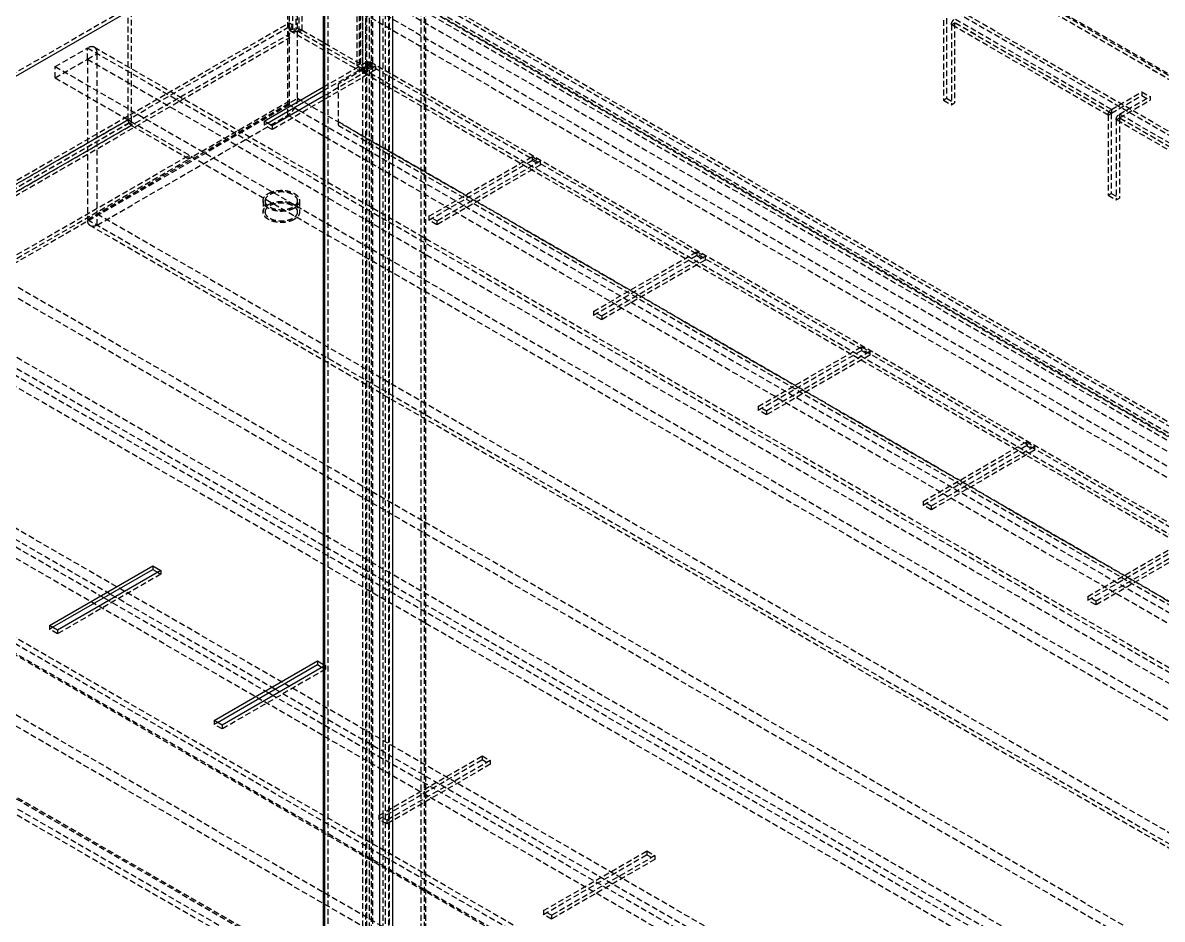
# Model space of a CAD drawing. Header units: millimetres. Extents: x 10653 to 40244, y 19163 to 29561.
# Drawn here: x 20284.8 to 20534.3, y 28958.1 to 29154.4 of the extents above; entities that cross this region are included whole.
import ezdxf

# ---------------------------------------------------------------- set-up
doc = ezdxf.new("R2010")
doc.units = ezdxf.units.MM
doc.linetypes.add('HIDDEN', pattern=[1.905, 1.27, -0.635])
doc.layers.add('02___PRT_ALL_AXES', color=7, linetype='Continuous')
doc.layers.add('DEFAULT_2', color=8, linetype='HIDDEN')

msp = doc.modelspace()

# ---------------------------------------------------------------- linework, layer by layer
at = {"color": 3, "linetype": 'Continuous'}
for p, q in [((20350.649, 28846.606), (20350.649, 29214.032)), ((20350.949, 28846.187), (20350.949, 29213.613)), ((20362.952, 28839.257), (20362.952, 29206.683)), ((20365.78, 28839.257), (20365.78, 29206.683)), ((20342.699, 29177.021), (20070.703, 29019.985)), ((20337.635, 29132.865), (20350.649, 29140.378)), ((20350.649, 29138.337), (20339.403, 29131.845)), ((20339.403, 29131.845), (20337.635, 29132.865)), ((20290.614, 29022.435), (20313.241, 29035.499)), ((20313.241, 29035.499), (20315.009, 29034.479)), ((20315.009, 29034.479), (20292.381, 29021.415)), ((20292.381, 29021.415), (20290.614, 29022.435)), ((20326.676, 29001.615), (20349.304, 29014.679)), ((20349.304, 29014.679), (20350.649, 29013.902)), ((20350.649, 29013.414), (20328.444, 29000.595)), ((20328.444, 29000.595), (20326.676, 29001.615))]:
    msp.add_line(p, q, dxfattribs=at)
at = {"color": 7, "linetype": 'Continuous'}
for p, q in [((20338.343, 29132.457), (20350.649, 29139.562)), ((20344.211, 29135.845), (20345.271, 29135.232)), ((20291.321, 29022.027), (20313.241, 29034.683)), ((20313.241, 29035.499), (20313.241, 29034.683)), ((20313.241, 29034.683), (20314.302, 29034.07)), ((20303.553, 29027.865), (20302.492, 29028.477)), ((20304.967, 29028.681), (20303.906, 29029.293)), ((20349.304, 29014.679), (20349.304, 29013.862)), ((20327.383, 29001.207), (20349.304, 29013.862)), ((20349.304, 29013.862), (20350.364, 29013.25)), ((20339.615, 29007.044), (20338.555, 29007.657)), ((20341.03, 29007.861), (20339.969, 29008.473))]:
    msp.add_line(p, q, dxfattribs=at)
at = {"layer": '02___PRT_ALL_AXES', "color": 8, "linetype": 'HIDDEN'}
for p, q in [((20337.883, 29115.432), (20337.883, 29112.983)), ((20344.883, 29115.432), (20344.883, 29112.983))]:
    msp.add_line(p, q, dxfattribs=at)
for points, knots in [([(20337.883, 29115.433), (20337.883, 29115.566), (20337.932, 29115.844), (20338.143, 29116.231), (20338.476, 29116.581), (20338.754, 29116.773), (20338.908, 29116.861)], [0, 0, 0, 0, 0.2177702, 0.4509547, 0.7101966, 1, 1, 1, 1]), ([(20338.908, 29116.861), (20339.167, 29117.011), (20339.754, 29117.253), (20340.71, 29117.444), (20341.721, 29117.472), (20342.705, 29117.334), (20343.582, 29117.041), (20344.285, 29116.612), (20344.761, 29116.071), (20344.883, 29115.634), (20344.883, 29115.432)], [0, 0, 0, 0, 0.1288259, 0.2705714, 0.4178895, 0.5623939, 0.6962099, 0.8135992, 0.9130675, 1, 1, 1, 1]), ([(20343.858, 29114.004), (20343.599, 29113.854), (20343.012, 29113.612), (20342.056, 29113.421), (20341.045, 29113.393), (20340.061, 29113.531), (20339.184, 29113.824), (20338.481, 29114.252), (20338.005, 29114.794), (20337.883, 29115.231), (20337.883, 29115.433)], [0, 0, 0, 0, 0.1288259, 0.2705714, 0.4178895, 0.5623939, 0.6962099, 0.8135992, 0.9130675, 1, 1, 1, 1]), ([(20337.883, 29112.983), (20337.883, 29113.116), (20337.932, 29113.394), (20338.143, 29113.781), (20338.476, 29114.131), (20338.754, 29114.323), (20338.908, 29114.412)], [0, 0, 0, 0, 0.2177702, 0.4509547, 0.7101966, 1, 1, 1, 1]), ([(20338.908, 29114.412), (20339.167, 29114.561), (20339.754, 29114.803), (20340.71, 29114.995), (20341.721, 29115.023), (20342.705, 29114.884), (20343.582, 29114.591), (20344.285, 29114.163), (20344.761, 29113.621), (20344.883, 29113.185), (20344.883, 29112.983)], [0, 0, 0, 0, 0.1288259, 0.2705714, 0.4178895, 0.5623939, 0.6962099, 0.8135992, 0.9130675, 1, 1, 1, 1]), ([(20344.883, 29115.432), (20344.883, 29115.299), (20344.834, 29115.021), (20344.623, 29114.634), (20344.29, 29114.284), (20344.011, 29114.092), (20343.858, 29114.004)], [0, 0, 0, 0, 0.2177702, 0.4509547, 0.7101966, 1, 1, 1, 1]), ([(20343.858, 29111.554), (20343.599, 29111.404), (20343.012, 29111.162), (20342.056, 29110.971), (20341.045, 29110.943), (20340.061, 29111.081), (20339.184, 29111.375), (20338.481, 29111.803), (20338.005, 29112.344), (20337.883, 29112.781), (20337.883, 29112.983)], [0, 0, 0, 0, 0.1288259, 0.2705714, 0.4178895, 0.5623939, 0.6962099, 0.8135992, 0.9130675, 1, 1, 1, 1]), ([(20344.883, 29112.983), (20344.883, 29112.849), (20344.834, 29112.572), (20344.623, 29112.185), (20344.29, 29111.835), (20344.011, 29111.643), (20343.858, 29111.554)], [0, 0, 0, 0, 0.2177702, 0.4509547, 0.7101966, 1, 1, 1, 1])]:
    msp.add_open_spline(points, degree=3, knots=knots, dxfattribs=at)
at = {"layer": 'DEFAULT_2', "color": 8, "linetype": 'HIDDEN'}
for p, q in [((20344.565, 29561.038), (20344.565, 29152.787)), ((20345.979, 29152.787), (20345.979, 29561.038)), ((20345.272, 29152.378), (20345.272, 29560.629)), ((20343.858, 29556.163), (20343.858, 29152.378)), ((20358, 29145.03), (20358, 29553.281)), ((20358.707, 29145.438), (20358.707, 29552.873)), ((20359.12, 29552.634), (20359.12, 29144.383)), ((20359.142, 29552.634), (20359.142, 29144.383)), ((20359.204, 28851.79), (20359.202, 29552.669)), ((20343.15, 29152.787), (20343.151, 29543.892)), ((20645.44, 29078.68), (20356.221, 29245.657)), ((20645.437, 29078.688), (20356.229, 29245.658)), ((20358.413, 29245.552), (20358.413, 29143.975)), ((20359.849, 29244.722), (20359.849, 29143.975)), ((20645.44, 29066.446), (20356.232, 29233.416)), ((20646.147, 29066.854), (20356.939, 29233.825)), ((20646.147, 29079.089), (20381.319, 29231.984)), ((20645.937, 29079.554), (20381.616, 29232.156)), ((20361.033, 29215.95), (20361.033, 28851.79)), ((20361.326, 29215.542), (20361.326, 28851.382)), ((20351.649, 28846.606), (20351.649, 29214.032)), ((20351.656, 28846.595), (20351.656, 29214.021)), ((20359.911, 28851.382), (20359.911, 29209.255)), ((20360.033, 29209.185), (20360.033, 28851.79)), ((20360.618, 29208.847), (20360.618, 28850.974)), ((20363.659, 28839.665), (20363.659, 29207.092)), ((20365.073, 28838.849), (20365.073, 29207.092)), ((20371.921, 29208.609), (20371.921, 28844.435)), ((20371.926, 29208.602), (20371.926, 28844.442)), ((20372.628, 29209.017), (20372.628, 28844.027)), ((20372.926, 29208.602), (20372.926, 28844.442)), ((20364.154, 29204.111), (20364.154, 28839.951)), ((20364.861, 29203.703), (20364.861, 28839.543)), ((20354.252, 29184.508), (20069.996, 29020.394)), ((20632.712, 29010.924), (20343.504, 29177.894)), ((20631.298, 29008.474), (20342.09, 29175.445)), ((20342.797, 29134.211), (20342.797, 29174.22)), ((20342.797, 29174.22), (20631.298, 29007.658)), ((20630.676, 29009.031), (20344.297, 29174.369)), ((20342.797, 29171.771), (20629.176, 29006.433)), ((20344.918, 29137.886), (20344.918, 29172.995)), ((20632.005, 29010.516), (20350.649, 29172.953)), ((20307.795, 29170.75), (20307.795, 29133.211)), ((20308.502, 29170.342), (20308.502, 29132.803)), ((20337.847, 29171.362), (20624.227, 29006.025)), ((20631.298, 29009.291), (20350.649, 29171.32)), ((20337.847, 29168.913), (20624.227, 29003.575)), ((20047.581, 28983.773), (20343.15, 29154.42)), ((20343.15, 29154.42), (20343.858, 29154.011)), ((20486.34, 29155.021), (20486.34, 29137.48)), ((20487.047, 29155.43), (20487.047, 29137.888)), ((20488.108, 29154.001), (20488.815, 29154.409)), ((20523.11, 29134.609), (20488.815, 29154.409)), ((20488.815, 29154.409), (20488.815, 29136.867)), ((20523.121, 29135.445), (20488.826, 29155.245)), ((20523.121, 29134.629), (20488.826, 29154.429)), ((20048.288, 28983.365), (20343.858, 29154.011)), ((20050.409, 28982.957), (20343.15, 29151.97)), ((20343.123, 29151.228), (20343.161, 29152.021)), ((20343.15, 29152.787), (20358.413, 29143.975)), ((20343.151, 29136.457), (20343.15, 29151.97)), ((20343.15, 29151.747), (20343.153, 29151.859)), ((20343.189, 29152.168), (20343.161, 29152.021)), ((20344.565, 29152.787), (20343.858, 29152.378)), ((20359.12, 29144.383), (20344.565, 29152.787)), ((20345.979, 29152.787), (20345.272, 29152.378)), ((20345.979, 29152.787), (20358.707, 29145.438)), ((20522.403, 29134.201), (20488.108, 29154.001)), ((20488.108, 29154.001), (20488.108, 29136.459)), ((20050.409, 28982.14), (20343.15, 29151.154)), ((20291.886, 29144.827), (20298.957, 29148.909)), ((20298.957, 29146.459), (20298.957, 29148.909)), ((20298.957, 29148.909), (20587.457, 28982.347)), ((20298.957, 29146.459), (20301.078, 29147.684)), ((20300.457, 29149.058), (20586.836, 28983.72)), ((20301.078, 29110.125), (20301.078, 29147.684)), ((20291.886, 29142.377), (20298.957, 29146.459)), ((20291.886, 29144.827), (20578.265, 28979.489)), ((20291.886, 29142.377), (20291.886, 29144.827)), ((20298.957, 29146.459), (20585.336, 28981.122)), ((20298.957, 29146.459), (20298.957, 29111.35)), ((20350.649, 29140.378), (20360.263, 29145.929)), ((20350.649, 29139.562), (20360.263, 29145.112)), ((20362.031, 29144.908), (20350.649, 29138.337)), ((20358.707, 29145.438), (20358, 29145.03)), ((20359.12, 29144.383), (20358.413, 29143.975)), ((20359.202, 29144.418), (20359.142, 29144.383)), ((20359.142, 29144.383), (20359.849, 29143.975)), ((20359.202, 29144.418), (20645.157, 28979.325)), ((20360.616, 29144.418), (20359.849, 29143.975)), ((20360.899, 29145.887), (20360.192, 29145.479)), ((20360.192, 29145.479), (20645.864, 28980.55)), ((20360.192, 29145.479), (20360.192, 29143.846)), ((20360.263, 29145.929), (20362.031, 29144.908)), ((20360.263, 29145.929), (20360.263, 29145.112)), ((20360.263, 29145.112), (20362.031, 29144.092)), ((20360.616, 29144.418), (20360.899, 29144.254)), ((20360.899, 29145.887), (20646.571, 28980.958)), ((20360.899, 29145.887), (20360.899, 29144.254)), ((20362.031, 29144.908), (20362.031, 29144.092)), ((20291.886, 29142.377), (20578.265, 28977.04)), ((20362.031, 29144.092), (20339.403, 29131.028)), ((20359.485, 29144.254), (20353.828, 29140.988)), ((20359.485, 29143.438), (20359.485, 29144.254)), ((20359.485, 29143.438), (20645.157, 28978.509)), ((20359.561, 29143.485), (20359.523, 29144.278)), ((20353.828, 29140.988), (20353.828, 29132.007)), ((20523.121, 29135.445), (20529.827, 29139.317)), ((20529.827, 29139.317), (20531.595, 29138.297)), ((20529.827, 29139.317), (20529.827, 29138.501)), ((20298.957, 29111.35), (20344.918, 29137.886)), ((20343.151, 29137.273), (20321.23, 29124.618)), ((20344.918, 29137.886), (20631.298, 28972.548)), ((20486.34, 29137.48), (20487.047, 29137.888)), ((20486.34, 29137.48), (20488.108, 29136.459)), ((20487.047, 29137.888), (20488.815, 29136.867)), ((20488.108, 29136.459), (20488.815, 29136.867)), ((20523.121, 29134.629), (20529.827, 29138.501)), ((20524.889, 29134.425), (20531.595, 29138.297)), ((20524.889, 29133.608), (20531.595, 29137.48)), ((20529.827, 29138.501), (20531.595, 29137.48)), ((20531.595, 29138.297), (20531.595, 29137.48)), ((20343.151, 29136.457), (20075.865, 28982.141)), ((20342.797, 29136.661), (20344.211, 29135.845)), ((20345.271, 29135.232), (20629.176, 28971.323)), ((20522.403, 29134.201), (20523.11, 29134.609)), ((20523.11, 29134.609), (20523.11, 29117.068)), ((20523.121, 29135.445), (20523.121, 29134.629)), ((20559.184, 29114.625), (20524.889, 29134.425)), ((20524.889, 29134.425), (20524.889, 29133.608)), ((20083.643, 29003.798), (20307.795, 29133.211)), ((20084.35, 29003.39), (20308.502, 29132.803)), ((20084.368, 29003.359), (20308.52, 29132.772)), ((20084.368, 29002.542), (20308.52, 29131.956)), ((20301.078, 29110.125), (20342.797, 29134.211)), ((20307.795, 29133.211), (20308.502, 29132.803)), ((20308.52, 29131.956), (20308.52, 29132.772)), ((20308.52, 29131.956), (20321.23, 29124.618)), ((20337.635, 29132.865), (20337.635, 29132.049)), ((20337.635, 29132.049), (20338.343, 29132.457)), ((20339.403, 29131.028), (20337.635, 29132.049)), ((20339.403, 29131.845), (20339.403, 29131.028)), ((20342.797, 29134.211), (20629.176, 28968.874)), ((20353.828, 29132.824), (20625.358, 28976.059)), ((20353.828, 29132.007), (20625.358, 28975.243)), ((20522.403, 29134.201), (20522.403, 29116.659)), ((20524.171, 29133.181), (20524.878, 29133.589)), ((20558.465, 29113.381), (20524.171, 29133.181)), ((20524.171, 29133.181), (20524.171, 29115.639)), ((20559.173, 29113.789), (20524.878, 29133.589)), ((20524.878, 29133.589), (20524.878, 29116.047)), ((20559.184, 29113.809), (20524.889, 29133.608)), ((20097.078, 28996.021), (20321.23, 29125.434)), ((20097.078, 28995.204), (20321.23, 29124.618)), ((20321.23, 29124.618), (20321.23, 29125.434)), ((20373.698, 29112.045), (20396.325, 29125.109)), ((20396.325, 29125.109), (20398.093, 29124.088)), ((20396.325, 29125.109), (20396.325, 29124.292)), ((20373.698, 29111.228), (20396.325, 29124.292)), ((20398.093, 29124.088), (20375.466, 29111.024)), ((20398.093, 29123.272), (20375.466, 29110.208)), ((20396.325, 29124.292), (20398.093, 29123.272)), ((20398.093, 29124.088), (20398.093, 29123.272)), ((20532.303, 28952.953), (20245.924, 29118.291)), ((20522.403, 29116.659), (20523.11, 29117.068)), ((20523.11, 29117.068), (20524.878, 29116.047)), ((20532.303, 28950.504), (20245.924, 29115.841)), ((20337.383, 29115.432), (20337.383, 29112.983)), ((20345.383, 29115.432), (20345.383, 29112.983)), ((20522.403, 29116.659), (20524.171, 29115.639)), ((20524.171, 29115.639), (20524.878, 29116.047)), ((20301.078, 29112.575), (20587.457, 28947.237)), ((20375.466, 29111.024), (20373.698, 29112.045)), ((20373.698, 29112.045), (20373.698, 29111.228)), ((20518.868, 28945.197), (20232.489, 29110.534)), ((20298.957, 29111.35), (20587.457, 28944.788)), ((20585.957, 28944.639), (20299.578, 29109.976)), ((20375.466, 29110.208), (20373.698, 29111.228)), ((20375.466, 29111.024), (20375.466, 29110.208)), ((20518.161, 28941.522), (20231.782, 29106.86)), ((20518.868, 28942.747), (20232.489, 29108.085)), ((20516.04, 28940.298), (20229.66, 29105.635)), ((20409.761, 29091.225), (20432.388, 29104.288)), ((20409.761, 29090.408), (20432.388, 29103.472)), ((20434.156, 29103.268), (20411.528, 29090.204)), ((20434.156, 29102.451), (20411.528, 29089.387)), ((20432.388, 29104.288), (20434.156, 29103.268)), ((20432.388, 29104.288), (20432.388, 29103.472)), ((20432.388, 29103.472), (20434.156, 29102.451)), ((20434.156, 29103.268), (20434.156, 29102.451)), ((20411.528, 29090.204), (20409.761, 29091.225)), ((20409.761, 29091.225), (20409.761, 29090.408)), ((20411.528, 29089.387), (20409.761, 29090.408)), ((20411.528, 29090.204), (20411.528, 29089.387)), ((20445.823, 29070.404), (20468.451, 29083.468)), ((20445.823, 29069.588), (20468.451, 29082.652)), ((20470.218, 29082.448), (20447.591, 29069.384)), ((20468.451, 29083.468), (20470.218, 29082.448)), ((20468.451, 29083.468), (20468.451, 29082.652)), ((20468.451, 29082.652), (20470.218, 29081.631)), ((20470.218, 29082.448), (20470.218, 29081.631)), ((20470.218, 29081.631), (20447.591, 29068.567)), ((20467.25, 28912.129), (20178.042, 29079.099)), ((20466.421, 28913.96), (20180.042, 29079.297)), ((20465.128, 28910.904), (20178.042, 29076.65)), ((20464.921, 28911.362), (20178.542, 29076.699)), ((20518.161, 28908.046), (20231.782, 29073.383)), ((20450.986, 28906.005), (20164.607, 29071.343)), ((20447.591, 29069.384), (20445.823, 29070.404)), ((20445.823, 29070.404), (20445.823, 29069.588)), ((20447.591, 29068.567), (20445.823, 29069.588)), ((20450.986, 28903.556), (20164.607, 29068.893)), ((20515.333, 28903.147), (20228.953, 29068.484)), ((20447.591, 29069.384), (20447.591, 29068.567)), ((20481.886, 29049.584), (20504.513, 29062.648)), ((20504.513, 29062.648), (20506.281, 29061.627)), ((20504.513, 29062.648), (20504.513, 29061.831)), ((20481.886, 29048.768), (20504.513, 29061.831)), ((20506.281, 29061.627), (20483.654, 29048.563)), ((20506.281, 29060.811), (20483.654, 29047.747)), ((20504.513, 29061.831), (20506.281, 29060.811)), ((20506.281, 29061.627), (20506.281, 29060.811)), ((20303.906, 29029.293), (20268.904, 29049.501)), ((20483.654, 29048.563), (20481.886, 29049.584)), ((20481.886, 29049.584), (20481.886, 29048.768)), ((20302.492, 29028.477), (20267.49, 29048.685)), ((20483.654, 29047.747), (20481.886, 29048.768)), ((20483.654, 29048.563), (20483.654, 29047.747)), ((20467.957, 28875.794), (20178.749, 29042.765)), ((20467.957, 28878.244), (20180.87, 29043.99)), ((20181.077, 29043.532), (20467.457, 28878.194)), ((20179.577, 29040.934), (20465.957, 28875.596)), ((20517.948, 29028.764), (20540.576, 29041.828)), ((20517.948, 29027.947), (20540.576, 29041.011)), ((20542.343, 29040.807), (20519.716, 29027.743)), ((20542.343, 29039.99), (20519.716, 29026.927)), ((20315.009, 29033.662), (20292.381, 29020.598)), ((20314.302, 29034.07), (20315.009, 29033.662)), ((20315.009, 29034.479), (20315.009, 29033.662)), ((20338.555, 29007.657), (20303.553, 29027.865)), ((20339.969, 29008.473), (20304.967, 29028.681)), ((20519.716, 29027.743), (20517.948, 29028.764)), ((20517.948, 29028.764), (20517.948, 29027.947)), ((20519.716, 29026.927), (20517.948, 29027.947)), ((20519.716, 29027.743), (20519.716, 29026.927)), ((20290.614, 29022.435), (20290.614, 29021.619)), ((20290.614, 29021.619), (20291.321, 29022.027)), ((20292.381, 29020.598), (20290.614, 29021.619)), ((20292.381, 29021.415), (20292.381, 29020.598)), ((20351.071, 29012.842), (20328.444, 28999.778)), ((20350.364, 29013.25), (20351.071, 29012.842)), ((20350.649, 29013.902), (20351.071, 29013.658)), ((20351.071, 29013.658), (20350.649, 29013.414)), ((20351.071, 29013.658), (20351.071, 29012.842)), ((20516.04, 28906.821), (20341.03, 29007.861)), ((20515.333, 28905.596), (20339.615, 29007.044)), ((20326.676, 29001.615), (20326.676, 29000.799)), ((20326.676, 29000.799), (20327.383, 29001.207)), ((20328.444, 28999.778), (20326.676, 29000.799)), ((20328.444, 29000.595), (20328.444, 28999.778)), ((20362.739, 28980.795), (20385.366, 28993.859)), ((20362.739, 28979.978), (20385.366, 28993.042)), ((20387.134, 28992.838), (20364.507, 28979.774)), ((20385.366, 28993.859), (20387.134, 28992.838)), ((20385.366, 28993.859), (20385.366, 28993.042)), ((20385.366, 28993.042), (20387.134, 28992.022)), ((20387.134, 28992.838), (20387.134, 28992.022)), ((20387.134, 28992.022), (20364.507, 28978.958)), ((20364.507, 28979.774), (20362.739, 28980.795)), ((20362.739, 28980.795), (20362.739, 28979.978)), ((20364.507, 28978.958), (20362.739, 28979.978)), ((20364.507, 28979.774), (20364.507, 28978.958)), ((20398.801, 28959.975), (20421.429, 28973.038)), ((20398.801, 28959.158), (20421.429, 28972.222)), ((20421.429, 28973.038), (20423.196, 28972.018)), ((20421.429, 28973.038), (20421.429, 28972.222)), ((20421.429, 28972.222), (20423.196, 28971.201)), ((20423.196, 28972.018), (20400.569, 28958.954)), ((20423.196, 28971.201), (20400.569, 28958.138)), ((20423.196, 28972.018), (20423.196, 28971.201)), ((20400.569, 28958.954), (20398.801, 28959.975)), ((20398.801, 28959.975), (20398.801, 28959.158)), ((20400.569, 28958.138), (20398.801, 28959.158)), ((20400.569, 28958.954), (20400.569, 28958.138))]:
    msp.add_line(p, q, dxfattribs=at)
msp.add_lwpolyline([(20343.153, 29151.86), (20343.156, 29151.912), (20343.189, 29152.168)], dxfattribs=at)
for centre, radius, start, end in [((20336.691, 29153.313), 6.598, 348.25587, 348.70791), ((20346.537, 29152.455), 3.628, 199.77996, 201.02838), ((20358.492, 29145.644), 1.723, 325.54156, 334.48144), ((20358.545, 29145.619), 1.665, 334.47343, 338.69491), ((20358.652, 29145.578), 1.55, 338.66993, 343.75013), ((20358.994, 29145.104), 0.981, 300.01734, 302.6408), ((20358.503, 29145.137), 1.963, 300.01734, 302.6408)]:
    msp.add_arc(centre, radius, start, end, dxfattribs=at)
for points, knots in [([(20343.15, 29154.42), (20342.923, 29153.876), (20342.797, 29152.991), (20342.92, 29151.916), (20343.047, 29151.437), (20343.123, 29151.228)], [0, 0, 0, 0, 0.5442175, 0.7942285, 1, 1, 1, 1]), ([(20488.108, 29154.001), (20488.108, 29154.247), (20488.276, 29154.733), (20488.613, 29155.122), (20488.826, 29155.245)], [0, 0, 0, 0, 0.5000017, 1, 1, 1, 1]), ([(20343.15, 29152.787), (20343.351, 29152.902), (20343.818, 29153.072), (20344.565, 29153.153), (20345.311, 29153.072), (20345.778, 29152.902), (20345.979, 29152.787)], [0, 0, 0, 0, 0.2372244, 0.4999995, 0.7627748, 1, 1, 1, 1]), ([(20343.858, 29154.011), (20343.658, 29153.715), (20343.382, 29153.106), (20343.246, 29152.463), (20343.189, 29152.168)], [0, 0, 0, 0, 0.5431049, 1, 1, 1, 1]), ([(20343.858, 29152.378), (20344.067, 29152.499), (20344.565, 29152.595), (20345.062, 29152.499), (20345.272, 29152.378)], [0, 0, 0, 0, 0.4999995, 1, 1, 1, 1]), ([(20300.457, 29149.058), (20300.358, 29149.115), (20300.13, 29149.198), (20299.751, 29149.205), (20299.349, 29149.108), (20299.087, 29148.985), (20298.957, 29148.909)], [0, 0, 0, 0, 0.217768, 0.4517791, 0.7118841, 1, 1, 1, 1]), ([(20301.078, 29147.684), (20301.078, 29147.835), (20301.054, 29148.124), (20300.937, 29148.521), (20300.741, 29148.845), (20300.556, 29149.001), (20300.457, 29149.058)], [0, 0, 0, 0, 0.2881174, 0.5482231, 0.7822335, 1, 1, 1, 1]), ([(20360.616, 29144.418), (20360.406, 29144.539), (20359.909, 29144.635), (20359.412, 29144.539), (20359.202, 29144.418)], [0, 0, 0, 0, 0.5000005, 1, 1, 1, 1]), ([(20359.913, 29144.669), (20359.885, 29144.628), (20359.774, 29144.481), (20359.637, 29144.351), (20359.523, 29144.278)], [0, 0, 0, 0, 0.2650061, 1, 1, 1, 1]), ([(20360.899, 29145.887), (20360.899, 29145.664), (20360.818, 29145.193), (20360.533, 29144.526), (20360.114, 29143.93), (20359.753, 29143.607), (20359.561, 29143.485)], [0, 0, 0, 0, 0.2356696, 0.4966806, 0.7594876, 1, 1, 1, 1]), ([(20360.192, 29145.479), (20360.192, 29145.452), (20360.187, 29145.339), (20360.165, 29145.227), (20360.14, 29145.144)], [0, 0, 0, 0, 0.2356221, 1, 1, 1, 1]), ([(20359.849, 29143.975), (20359.636, 29143.852), (20359.131, 29143.755), (20358.626, 29143.852), (20358.413, 29143.975)], [0, 0, 0, 0, 0.4999995, 1, 1, 1, 1]), ([(20344.918, 29137.886), (20344.918, 29137.538), (20344.788, 29136.805), (20344.333, 29135.774), (20343.668, 29134.865), (20343.098, 29134.385), (20342.797, 29134.211)], [0, 0, 0, 0, 0.2372386, 0.5000016, 0.7627638, 1, 1, 1, 1]), ([(20522.403, 29134.201), (20522.403, 29134.447), (20522.571, 29134.933), (20522.908, 29135.322), (20523.121, 29135.445)], [0, 0, 0, 0, 0.5000017, 1, 1, 1, 1]), ([(20524.171, 29133.181), (20524.171, 29133.427), (20524.339, 29133.913), (20524.676, 29134.302), (20524.889, 29134.425)], [0, 0, 0, 0, 0.5000017, 1, 1, 1, 1]), ([(20307.795, 29133.211), (20307.795, 29132.963), (20307.965, 29132.472), (20308.305, 29132.08), (20308.52, 29131.956)], [0, 0, 0, 0, 0.5000011, 1, 1, 1, 1]), ([(20344.211, 29113.799), (20344.111, 29113.752), (20343.96, 29113.681), (20343.785, 29113.596), (20343.683, 29113.55), (20343.611, 29113.511), (20343.521, 29113.487), (20343.408, 29113.451), (20343.264, 29113.407), (20343.121, 29113.362), (20343.006, 29113.328), (20342.922, 29113.297), (20342.826, 29113.285), (20342.703, 29113.261), (20342.547, 29113.235), (20342.392, 29113.207), (20342.266, 29113.186), (20342.175, 29113.165), (20342.074, 29113.164), (20341.943, 29113.155), (20341.778, 29113.146), (20341.613, 29113.136), (20341.482, 29113.13), (20341.382, 29113.12), (20341.286, 29113.129), (20341.156, 29113.135), (20340.995, 29113.145), (20340.832, 29113.154), (20340.703, 29113.162), (20340.605, 29113.164), (20340.513, 29113.184), (20340.388, 29113.204), (20340.232, 29113.232), (20340.076, 29113.259), (20339.953, 29113.282), (20339.857, 29113.294), (20339.773, 29113.324), (20339.657, 29113.359), (20339.514, 29113.403), (20339.37, 29113.447), (20339.256, 29113.483), (20339.167, 29113.506), (20339.093, 29113.546), (20338.99, 29113.593), (20338.862, 29113.654), (20338.734, 29113.715), (20338.644, 29113.757), (20338.593, 29113.782), (20338.552, 29113.798), (20338.524, 29113.821), (20338.482, 29113.85), (20338.41, 29113.901), (20338.307, 29113.973), (20338.204, 29114.046), (20338.131, 29114.097), (20338.091, 29114.126), (20338.057, 29114.147), (20338.037, 29114.173), (20338.005, 29114.205), (20337.952, 29114.264), (20337.874, 29114.346), (20337.798, 29114.429), (20337.744, 29114.487), (20337.714, 29114.52), (20337.688, 29114.544), (20337.676, 29114.572), (20337.656, 29114.608), (20337.624, 29114.671), (20337.576, 29114.76), (20337.529, 29114.85), (20337.495, 29114.913), (20337.477, 29114.949), (20337.459, 29114.975), (20337.458, 29115.005), (20337.45, 29115.042), (20337.439, 29115.109), (20337.422, 29115.204), (20337.406, 29115.299), (20337.394, 29115.366), (20337.389, 29115.404), (20337.38, 29115.433), (20337.388, 29115.46), (20337.394, 29115.498), (20337.405, 29115.563), (20337.421, 29115.657), (20337.437, 29115.75), (20337.448, 29115.816), (20337.455, 29115.853), (20337.456, 29115.881), (20337.474, 29115.908), (20337.492, 29115.944), (20337.525, 29116.007), (20337.572, 29116.097), (20337.619, 29116.186), (20337.651, 29116.25), (20337.671, 29116.285), (20337.682, 29116.313), (20337.708, 29116.337), (20337.738, 29116.371), (20337.792, 29116.428), (20337.868, 29116.511), (20337.945, 29116.594), (20337.997, 29116.652), (20338.029, 29116.685), (20338.049, 29116.711), (20338.083, 29116.732), (20338.124, 29116.762), (20338.198, 29116.814), (20338.345, 29116.917), (20338.471, 29117.006), (20338.554, 29117.065)], [0, 0, 0, 0, 0.03125, 0.046875, 0.0546875, 0.0625, 0.0703125, 0.078125, 0.09375, 0.109375, 0.1171875, 0.125, 0.1328125, 0.140625, 0.15625, 0.171875, 0.1796875, 0.1875, 0.1953125, 0.203125, 0.21875, 0.234375, 0.2421875, 0.25, 0.2578125, 0.265625, 0.28125, 0.296875, 0.3046875, 0.3125, 0.3203125, 0.328125, 0.34375, 0.359375, 0.3671875, 0.375, 0.3828125, 0.390625, 0.40625, 0.421875, 0.4296875, 0.4375, 0.4453125, 0.453125, 0.46875, 0.484375, 0.4921875, 0.4960938, 0.5, 0.5039062, 0.5078125, 0.515625, 0.53125, 0.546875, 0.5546875, 0.5585938, 0.5625, 0.5664062, 0.5703125, 0.578125, 0.59375, 0.609375, 0.6171875, 0.6210938, 0.625, 0.6289062, 0.6328125, 0.640625, 0.65625, 0.671875, 0.6796875, 0.6835938, 0.6875, 0.6914062, 0.6953125, 0.703125, 0.71875, 0.734375, 0.7421875, 0.7460938, 0.75, 0.7539062, 0.7578125, 0.765625, 0.78125, 0.796875, 0.8046875, 0.8085938, 0.8125, 0.8164062, 0.8203125, 0.828125, 0.84375, 0.859375, 0.8671875, 0.8710938, 0.875, 0.8789062, 0.8828125, 0.890625, 0.90625, 0.921875, 0.9296875, 0.9335938, 0.9375, 0.9414062, 0.9453125, 0.953125, 0.96875, 1, 1, 1, 1]), ([(20338.554, 29117.065), (20338.655, 29117.113), (20338.806, 29117.184), (20338.981, 29117.268), (20339.083, 29117.315), (20339.155, 29117.354), (20339.245, 29117.377), (20339.358, 29117.414), (20339.502, 29117.458), (20339.645, 29117.503), (20339.76, 29117.537), (20339.844, 29117.567), (20339.94, 29117.58), (20340.063, 29117.603), (20340.219, 29117.63), (20340.374, 29117.658), (20340.499, 29117.679), (20340.591, 29117.699), (20340.692, 29117.701), (20340.823, 29117.71), (20340.988, 29117.719), (20341.152, 29117.729), (20341.284, 29117.735), (20341.383, 29117.745), (20341.48, 29117.735), (20341.61, 29117.729), (20341.771, 29117.719), (20341.933, 29117.711), (20342.062, 29117.702), (20342.161, 29117.701), (20342.253, 29117.681), (20342.378, 29117.66), (20342.533, 29117.632), (20342.69, 29117.606), (20342.813, 29117.583), (20342.909, 29117.57), (20342.993, 29117.54), (20343.109, 29117.506), (20343.252, 29117.461), (20343.396, 29117.418), (20343.51, 29117.382), (20343.599, 29117.359), (20343.673, 29117.319), (20343.776, 29117.272), (20343.904, 29117.211), (20344.032, 29117.15), (20344.122, 29117.108), (20344.172, 29117.083), (20344.213, 29117.066), (20344.242, 29117.043), (20344.284, 29117.015), (20344.356, 29116.964), (20344.459, 29116.891), (20344.562, 29116.819), (20344.635, 29116.768), (20344.675, 29116.739), (20344.709, 29116.718), (20344.729, 29116.692), (20344.761, 29116.659), (20344.814, 29116.601), (20344.891, 29116.519), (20344.968, 29116.436), (20345.022, 29116.378), (20345.052, 29116.345), (20345.078, 29116.32), (20345.089, 29116.293), (20345.109, 29116.257), (20345.142, 29116.194), (20345.19, 29116.104), (20345.237, 29116.015), (20345.271, 29115.952), (20345.289, 29115.916), (20345.307, 29115.889), (20345.308, 29115.86), (20345.316, 29115.822), (20345.327, 29115.756), (20345.344, 29115.661), (20345.36, 29115.566), (20345.372, 29115.499), (20345.377, 29115.461), (20345.386, 29115.432), (20345.377, 29115.404), (20345.372, 29115.367), (20345.36, 29115.302), (20345.345, 29115.208), (20345.329, 29115.115), (20345.318, 29115.049), (20345.311, 29115.012), (20345.309, 29114.984), (20345.292, 29114.957), (20345.274, 29114.921), (20345.241, 29114.858), (20345.194, 29114.768), (20345.147, 29114.678), (20345.114, 29114.615), (20345.095, 29114.579), (20345.084, 29114.552), (20345.058, 29114.528), (20345.028, 29114.494), (20344.974, 29114.436), (20344.898, 29114.353), (20344.821, 29114.271), (20344.768, 29114.212), (20344.737, 29114.179), (20344.717, 29114.154), (20344.683, 29114.132), (20344.642, 29114.103), (20344.568, 29114.051), (20344.421, 29113.947), (20344.295, 29113.859), (20344.211, 29113.799)], [0, 0, 0, 0, 0.03125, 0.046875, 0.0546875, 0.0625, 0.0703125, 0.078125, 0.09375, 0.109375, 0.1171875, 0.125, 0.1328125, 0.140625, 0.15625, 0.171875, 0.1796875, 0.1875, 0.1953125, 0.203125, 0.21875, 0.234375, 0.2421875, 0.25, 0.2578125, 0.265625, 0.28125, 0.296875, 0.3046875, 0.3125, 0.3203125, 0.328125, 0.34375, 0.359375, 0.3671875, 0.375, 0.3828125, 0.390625, 0.40625, 0.421875, 0.4296875, 0.4375, 0.4453125, 0.453125, 0.46875, 0.484375, 0.4921875, 0.4960938, 0.5, 0.5039062, 0.5078125, 0.515625, 0.53125, 0.546875, 0.5546875, 0.5585938, 0.5625, 0.5664062, 0.5703125, 0.578125, 0.59375, 0.609375, 0.6171875, 0.6210938, 0.625, 0.6289062, 0.6328125, 0.640625, 0.65625, 0.671875, 0.6796875, 0.6835938, 0.6875, 0.6914062, 0.6953125, 0.703125, 0.71875, 0.734375, 0.7421875, 0.7460938, 0.75, 0.7539062, 0.7578125, 0.765625, 0.78125, 0.796875, 0.8046875, 0.8085938, 0.8125, 0.8164062, 0.8203125, 0.828125, 0.84375, 0.859375, 0.8671875, 0.8710938, 0.875, 0.8789062, 0.8828125, 0.890625, 0.90625, 0.921875, 0.9296875, 0.9335938, 0.9375, 0.9414062, 0.9453125, 0.953125, 0.96875, 1, 1, 1, 1]), ([(20344.211, 29111.35), (20344.111, 29111.302), (20343.96, 29111.231), (20343.785, 29111.147), (20343.683, 29111.1), (20343.611, 29111.061), (20343.521, 29111.038), (20343.408, 29111.001), (20343.264, 29110.958), (20343.121, 29110.913), (20343.006, 29110.878), (20342.922, 29110.848), (20342.826, 29110.835), (20342.703, 29110.812), (20342.547, 29110.785), (20342.392, 29110.757), (20342.266, 29110.736), (20342.175, 29110.716), (20342.074, 29110.714), (20341.943, 29110.705), (20341.778, 29110.697), (20341.613, 29110.686), (20341.482, 29110.68), (20341.382, 29110.67), (20341.286, 29110.68), (20341.156, 29110.686), (20340.995, 29110.696), (20340.832, 29110.704), (20340.703, 29110.713), (20340.605, 29110.714), (20340.513, 29110.735), (20340.388, 29110.755), (20340.232, 29110.783), (20340.076, 29110.809), (20339.953, 29110.832), (20339.857, 29110.845), (20339.773, 29110.875), (20339.657, 29110.909), (20339.514, 29110.954), (20339.37, 29110.997), (20339.256, 29111.034), (20339.167, 29111.057), (20339.093, 29111.096), (20338.99, 29111.144), (20338.862, 29111.205), (20338.734, 29111.265), (20338.644, 29111.307), (20338.593, 29111.332), (20338.552, 29111.349), (20338.524, 29111.372), (20338.482, 29111.401), (20338.41, 29111.452), (20338.307, 29111.524), (20338.204, 29111.597), (20338.131, 29111.647), (20338.091, 29111.677), (20338.057, 29111.697), (20338.037, 29111.723), (20338.005, 29111.756), (20337.952, 29111.814), (20337.874, 29111.897), (20337.798, 29111.98), (20337.744, 29112.037), (20337.714, 29112.071), (20337.688, 29112.095), (20337.676, 29112.122), (20337.656, 29112.158), (20337.624, 29112.221), (20337.576, 29112.311), (20337.529, 29112.401), (20337.495, 29112.463), (20337.477, 29112.5), (20337.459, 29112.526), (20337.458, 29112.555), (20337.45, 29112.593), (20337.439, 29112.66), (20337.422, 29112.755), (20337.406, 29112.85), (20337.394, 29112.916), (20337.389, 29112.954), (20337.38, 29112.983), (20337.388, 29113.011), (20337.394, 29113.048), (20337.405, 29113.114), (20337.421, 29113.207), (20337.437, 29113.301), (20337.448, 29113.366), (20337.455, 29113.403), (20337.456, 29113.432), (20337.474, 29113.458), (20337.492, 29113.494), (20337.525, 29113.557), (20337.572, 29113.647), (20337.619, 29113.737), (20337.651, 29113.8), (20337.671, 29113.836), (20337.682, 29113.863), (20337.708, 29113.888), (20337.738, 29113.921), (20337.792, 29113.979), (20337.868, 29114.062), (20337.945, 29114.145), (20337.997, 29114.203), (20338.029, 29114.236), (20338.049, 29114.262), (20338.083, 29114.283), (20338.124, 29114.313), (20338.198, 29114.364), (20338.345, 29114.468), (20338.471, 29114.557), (20338.554, 29114.616)], [0, 0, 0, 0, 0.03125, 0.046875, 0.0546875, 0.0625, 0.0703125, 0.078125, 0.09375, 0.109375, 0.1171875, 0.125, 0.1328125, 0.140625, 0.15625, 0.171875, 0.1796875, 0.1875, 0.1953125, 0.203125, 0.21875, 0.234375, 0.2421875, 0.25, 0.2578125, 0.265625, 0.28125, 0.296875, 0.3046875, 0.3125, 0.3203125, 0.328125, 0.34375, 0.359375, 0.3671875, 0.375, 0.3828125, 0.390625, 0.40625, 0.421875, 0.4296875, 0.4375, 0.4453125, 0.453125, 0.46875, 0.484375, 0.4921875, 0.4960938, 0.5, 0.5039062, 0.5078125, 0.515625, 0.53125, 0.546875, 0.5546875, 0.5585938, 0.5625, 0.5664062, 0.5703125, 0.578125, 0.59375, 0.609375, 0.6171875, 0.6210938, 0.625, 0.6289062, 0.6328125, 0.640625, 0.65625, 0.671875, 0.6796875, 0.6835938, 0.6875, 0.6914062, 0.6953125, 0.703125, 0.71875, 0.734375, 0.7421875, 0.7460938, 0.75, 0.7539062, 0.7578125, 0.765625, 0.78125, 0.796875, 0.8046875, 0.8085938, 0.8125, 0.8164062, 0.8203125, 0.828125, 0.84375, 0.859375, 0.8671875, 0.8710938, 0.875, 0.8789062, 0.8828125, 0.890625, 0.90625, 0.921875, 0.9296875, 0.9335938, 0.9375, 0.9414062, 0.9453125, 0.953125, 0.96875, 1, 1, 1, 1]), ([(20338.554, 29114.616), (20338.655, 29114.664), (20338.806, 29114.735), (20338.981, 29114.819), (20339.083, 29114.865), (20339.155, 29114.905), (20339.245, 29114.928), (20339.358, 29114.964), (20339.502, 29115.008), (20339.645, 29115.053), (20339.76, 29115.088), (20339.844, 29115.118), (20339.94, 29115.131), (20340.063, 29115.154), (20340.219, 29115.18), (20340.374, 29115.209), (20340.499, 29115.229), (20340.591, 29115.25), (20340.692, 29115.252), (20340.823, 29115.26), (20340.988, 29115.269), (20341.152, 29115.279), (20341.284, 29115.286), (20341.383, 29115.295), (20341.48, 29115.286), (20341.61, 29115.28), (20341.771, 29115.27), (20341.933, 29115.262), (20342.062, 29115.253), (20342.161, 29115.251), (20342.253, 29115.231), (20342.378, 29115.211), (20342.533, 29115.183), (20342.69, 29115.156), (20342.813, 29115.134), (20342.909, 29115.121), (20342.993, 29115.091), (20343.109, 29115.057), (20343.252, 29115.012), (20343.396, 29114.969), (20343.51, 29114.932), (20343.599, 29114.909), (20343.673, 29114.869), (20343.776, 29114.822), (20343.904, 29114.761), (20344.032, 29114.7), (20344.122, 29114.658), (20344.172, 29114.634), (20344.213, 29114.617), (20344.242, 29114.594), (20344.284, 29114.565), (20344.356, 29114.514), (20344.459, 29114.442), (20344.562, 29114.369), (20344.635, 29114.318), (20344.675, 29114.289), (20344.709, 29114.268), (20344.729, 29114.243), (20344.761, 29114.21), (20344.814, 29114.152), (20344.891, 29114.069), (20344.968, 29113.986), (20345.022, 29113.928), (20345.052, 29113.895), (20345.078, 29113.871), (20345.089, 29113.843), (20345.109, 29113.808), (20345.142, 29113.745), (20345.19, 29113.655), (20345.237, 29113.565), (20345.271, 29113.502), (20345.289, 29113.466), (20345.307, 29113.44), (20345.308, 29113.411), (20345.316, 29113.373), (20345.327, 29113.306), (20345.344, 29113.211), (20345.36, 29113.116), (20345.372, 29113.049), (20345.377, 29113.011), (20345.386, 29112.983), (20345.377, 29112.955), (20345.372, 29112.917), (20345.36, 29112.852), (20345.345, 29112.759), (20345.329, 29112.665), (20345.318, 29112.6), (20345.311, 29112.562), (20345.309, 29112.534), (20345.292, 29112.507), (20345.274, 29112.471), (20345.241, 29112.409), (20345.194, 29112.319), (20345.147, 29112.229), (20345.114, 29112.166), (20345.095, 29112.13), (20345.084, 29112.102), (20345.058, 29112.078), (20345.028, 29112.045), (20344.974, 29111.987), (20344.898, 29111.904), (20344.821, 29111.821), (20344.768, 29111.763), (20344.737, 29111.73), (20344.717, 29111.704), (20344.683, 29111.683), (20344.642, 29111.653), (20344.568, 29111.601), (20344.421, 29111.498), (20344.295, 29111.409), (20344.211, 29111.35)], [0, 0, 0, 0, 0.03125, 0.046875, 0.0546875, 0.0625, 0.0703125, 0.078125, 0.09375, 0.109375, 0.1171875, 0.125, 0.1328125, 0.140625, 0.15625, 0.171875, 0.1796875, 0.1875, 0.1953125, 0.203125, 0.21875, 0.234375, 0.2421875, 0.25, 0.2578125, 0.265625, 0.28125, 0.296875, 0.3046875, 0.3125, 0.3203125, 0.328125, 0.34375, 0.359375, 0.3671875, 0.375, 0.3828125, 0.390625, 0.40625, 0.421875, 0.4296875, 0.4375, 0.4453125, 0.453125, 0.46875, 0.484375, 0.4921875, 0.4960938, 0.5, 0.5039062, 0.5078125, 0.515625, 0.53125, 0.546875, 0.5546875, 0.5585938, 0.5625, 0.5664062, 0.5703125, 0.578125, 0.59375, 0.609375, 0.6171875, 0.6210938, 0.625, 0.6289062, 0.6328125, 0.640625, 0.65625, 0.671875, 0.6796875, 0.6835938, 0.6875, 0.6914062, 0.6953125, 0.703125, 0.71875, 0.734375, 0.7421875, 0.7460938, 0.75, 0.7539062, 0.7578125, 0.765625, 0.78125, 0.796875, 0.8046875, 0.8085938, 0.8125, 0.8164062, 0.8203125, 0.828125, 0.84375, 0.859375, 0.8671875, 0.8710938, 0.875, 0.8789062, 0.8828125, 0.890625, 0.90625, 0.921875, 0.9296875, 0.9335938, 0.9375, 0.9414062, 0.9453125, 0.953125, 0.96875, 1, 1, 1, 1]), ([(20299.578, 29109.976), (20299.479, 29110.034), (20299.294, 29110.189), (20299.097, 29110.512), (20298.98, 29110.909), (20298.957, 29111.198), (20298.957, 29111.35)], [0, 0, 0, 0, 0.217785, 0.4509144, 0.7102987, 1, 1, 1, 1]), ([(20301.078, 29110.125), (20300.946, 29110.049), (20300.684, 29109.924), (20300.282, 29109.827), (20299.904, 29109.837), (20299.677, 29109.919), (20299.578, 29109.976)], [0, 0, 0, 0, 0.2896998, 0.5490836, 0.7822135, 1, 1, 1, 1])]:
    msp.add_open_spline(points, degree=3, knots=knots, dxfattribs=at)
for points in [[(20488.815, 29154.409), (20488.815, 29154.415), (20488.819, 29154.426), (20488.825, 29154.425)], [(20359.142, 29144.383), (20359.137, 29144.38), (20359.126, 29144.378), (20359.125, 29144.384)], [(20523.11, 29134.609), (20523.11, 29134.616), (20523.114, 29134.627), (20523.119, 29134.625)], [(20308.502, 29132.803), (20308.502, 29132.791), (20308.51, 29132.778), (20308.52, 29132.772)], [(20524.878, 29133.589), (20524.878, 29133.595), (20524.881, 29133.606), (20524.887, 29133.605)]]:
    msp.add_open_spline(points, degree=3, dxfattribs=at)

doc.saveas('drawing.dxf')
